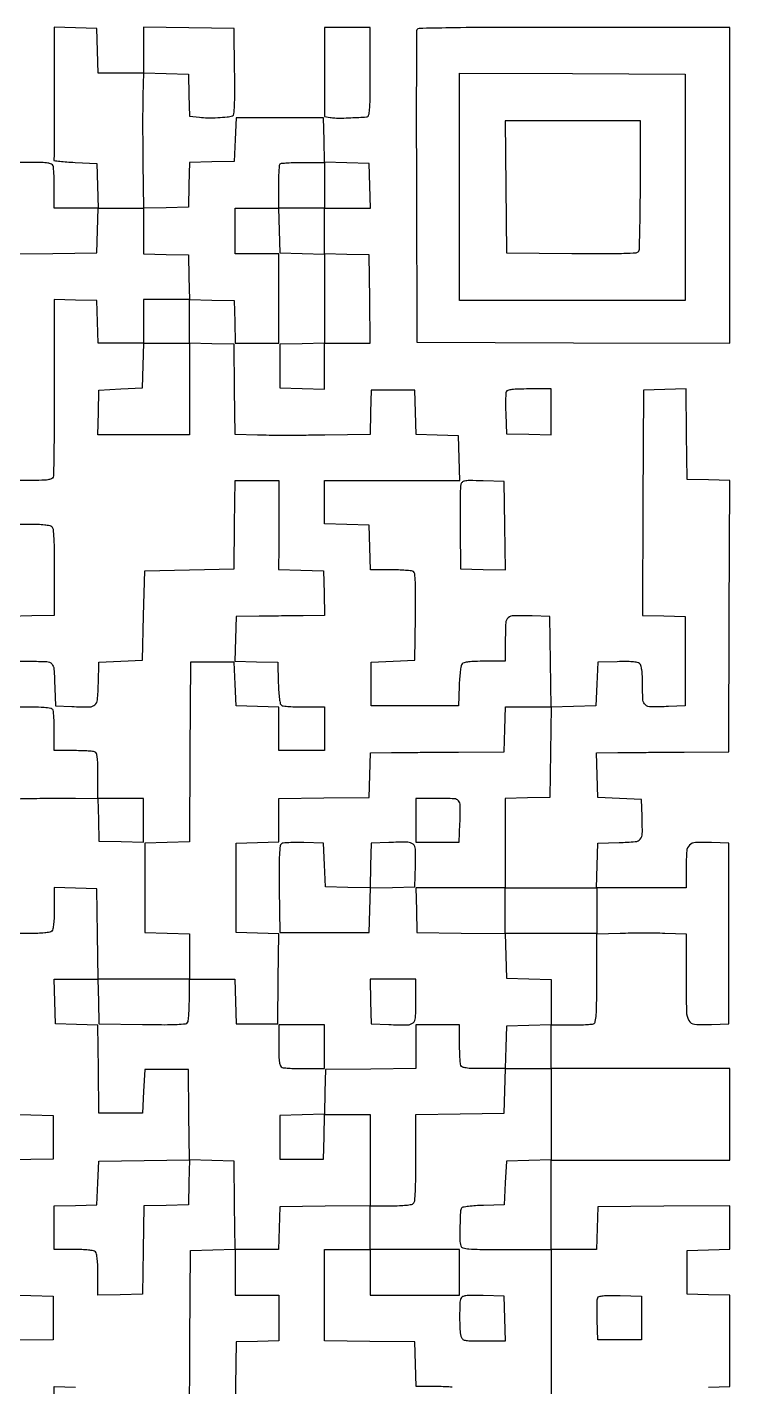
# Model space of a CAD drawing. Extents: x 179 to 1071, y 112 to 1107.
# Drawn here: x 733 to 1071, y 453 to 1107 of the extents above; entities that cross this region are included whole.
import ezdxf

# ---------------------------------------------------------------- set-up
doc = ezdxf.new("R2010")
doc.units = 0

msp = doc.modelspace()

# ---------------------------------------------------------------- linework, layer by layer
for points in [[(1060.75, 452.784983), (1071, 453.069966), (1071, 475), (1071, 496.930034), (1060.75, 497.215017), (1050.5, 497.5), (1050.5, 508), (1050.5, 518.5), (1060.75, 518.784983), (1071, 519.069966), (1071, 529.54903), (1071, 540.028094), (1039.25, 539.764047), (1007.5, 539.5), (1007.215017, 529.25), (1006.930034, 519), (995.965017, 519), (985, 519), (985, 540.5), (985, 562), (1028, 562), (1071, 562), (1071, 584), (1071, 606), (1028, 606), (985, 606), (985, 616.5), (985, 627), (994.418213, 627, 0.005951), (998.140776, 627.044305, 0.007831), (1001.534475, 627.178303, 0.005915), (1004.361889, 627.367894, 0.07203), (1005.418213, 627.606989, 0.258521), (1006.303556, 628.661473, 0.030129), (1006.724347, 631.825419, 0.015944), (1006.950407, 637.460692, 0.002052), (1007, 649.544605), (1007, 670.875232), (1018.25, 671.187616, -0.004056), (1023.301984, 671.286888, -0.002552), (1029.20625, 671.324862, -0.002561), (1035.015589, 671.302819, -0.004692), (1039.75, 671.216168), (1050, 670.932337), (1050, 650.001352, 0.004512), (1050.149268, 633.460947, 0.119427), (1051.260763, 629.210546, 0.256255), (1054.101324, 627.367397, 0.027276), (1062.259538, 627.209712), (1070.5, 627.5), (1070.5, 671), (1070.5, 714.5), (1062.259538, 714.790288, 0.017872), (1054.49937, 714.786195, 0.184841), (1051.608188, 713.557606, 0.185014), (1050.277655, 710.713153, 0.017911), (1050, 702.964816), (1050, 693), (1028.466168, 693), (1006.932337, 693), (1007.216168, 703.75), (1007.5, 714.5), (1017.7397, 714.784869, 0.013482), (1025.526579, 715.211819, 0.195806), (1027.939704, 716.432921, 0.179106), (1028.924926, 719.041159, 0.010944), (1028.796504, 727.503355), (1028.5, 735.5), (1018, 736), (1007.5, 736.5), (1007.216168, 747.25), (1006.932337, 758), (1017.216168, 758.073294, 0.000142), (1022.587834, 758.113108, 0.000042), (1030.794749, 758.176966, 0.000042), (1040.01437, 758.250267, 0.000046), (1049, 758.323294), (1070.5, 758.5), (1070.75723, 823.714937), (1071.014459, 888.929874), (1060.75723, 889.214937), (1050.5, 889.5), (1050.230401, 911.284767), (1049.960802, 933.069533), (1039.730401, 932.784767), (1029.5, 932.5), (1029.241404, 878.285078), (1028.982809, 824.070156), (1039.241404, 823.785078), (1049.5, 823.5), (1049.5, 802), (1049.5, 780.5), (1041.503355, 780.203496, -0.010302), (1033.027735, 780.063995, -0.171609), (1030.416421, 780.999636, -0.208477), (1029.229572, 783.30309, -0.016178), (1029, 790.396607, 0.007965), (1028.928446, 794.888058, 0.0251), (1028.681597, 797.889864, 0.036156), (1028.265468, 799.896087, 0.151461), (1027.600715, 800.916414, 0.132968), (1026.513859, 801.412685, 0.020746), (1024.150171, 801.703614, 0.018924), (1020.957683, 801.84141, 0.009044), (1016.850715, 801.788859), (1007.5, 801.5), (1007, 791), (1006.5, 780.5), (995.769596, 780.216367), (985.039192, 779.932734), (984.769596, 801.716367), (984.5, 823.5), (976, 823.795054, 0.009927), (967.034911, 823.928151, 0.179688), (964.397028, 822.933469, 0.203196), (963.211645, 820.50249, 0.01319), (963, 812.480948), (963, 802), (953.122445, 802, 0.00775), (948.534962, 801.92889, 0.021862), (945.338284, 801.689599, 0.027915), (943.144506, 801.30342, 0.163434), (942.162563, 800.695876, 0.131421), (941.722996, 799.740901, 0.010763), (941.312947, 797.000112, 0.013854), (940.980158, 793.65896, 0.010217), (940.790118, 789.945876), (940.5, 780.5), (919.5, 780.5), (898.5, 780.5), (898.5, 791), (898.5, 801.5), (909, 802), (919.5, 802.5), (919.77083, 823.428109, 0.002701), (919.849994, 833.928451, 0.012029), (919.714887, 840.091209, 0.012869), (919.427241, 844.095412, 0.230932), (918.77083, 845.162796, 0.115749), (917.853413, 845.482232, 0.007481), (915.019182, 845.73694, 0.010592), (911.598234, 845.920076, 0.007681), (907.783832, 845.984687), (898.067663, 846), (897.783832, 856.75), (897.5, 867.5), (886.75, 867.783832), (876, 868.067663), (876, 878.533832), (876, 889), (908.533832, 889), (941.067663, 889), (940.783832, 899.75), (940.5, 910.5), (930.283481, 910.784613), (920.066961, 911.069227), (919.783481, 921.784613), (919.5, 932.5), (909, 932.5), (898.5, 932.5), (898.216544, 921.78701), (897.933087, 911.074021), (876.216544, 910.78701, -0.001715), (867.115253, 910.697948, -0.001563), (857.727124, 910.667627, -0.001562), (849.335488, 910.692977, -0.00507), (843.769409, 910.783635), (833.038817, 911.06727), (832.769409, 932.783635), (832.5, 954.5), (821.75, 954.783832), (811, 955.067663), (811, 965.567663), (811, 976.067663), (821.75, 975.783832), (832.5, 975.5), (832.784983, 965.25), (833.069966, 955), (843.534983, 955), (854, 955), (854, 976.5), (854, 998), (843.5, 998), (833, 998), (833, 1009), (833, 1020), (843.466168, 1020), (853.932337, 1020), (854.216168, 1009.25), (854.5, 998.5), (865.25, 998.216168), (876, 997.932337), (876, 976.5), (876, 955.067663), (865.25, 954.783832), (854.5, 954.5), (854.5, 944), (854.5, 933.5), (865.25, 933.216168), (876, 932.932337), (876, 943.966168), (876, 955), (887.019888, 955), (898.039775, 955), (897.769888, 976.25), (897.5, 997.5), (886.75, 997.783832), (876, 998.067663), (876, 1009.033832), (876, 1020), (887.033832, 1020), (898.067663, 1020), (897.783832, 1030.75), (897.5, 1041.5), (886.783492, 1041.783492), (876.066984, 1042.066984), (875.783492, 1052.783492), (875.5, 1063.5), (854.5, 1063.493916), (833.5, 1063.487833), (833, 1052.993916), (832.5, 1042.5), (821.783492, 1042.216508), (811.066984, 1041.933016), (810.783492, 1031.216508), (810.5, 1020.5), (799.787362, 1020.216547), (789.074723, 1019.933095), (788.787362, 1041.716547, -0.001713), (788.698204, 1050.847332, -0.00156), (788.667888, 1060.26876, -0.00156), (788.69334, 1068.692178, -0.005051), (788.784171, 1074.283485), (789.068343, 1085.06697), (799.784171, 1084.783485), (810.5, 1084.5), (810.783489, 1074.385325), (811.066978, 1064.270649), (815.783489, 1063.730676, 0.026138), (819.756078, 1063.485157, 0.014191), (824.648724, 1063.57774, 0.012654), (829.254042, 1063.91271, 0.063402), (831.77036, 1064.487436, 0.287625), (832.434052, 1065.343504, 0.013077), (832.717666, 1069.211013, 0.012389), (832.851791, 1075.232179, 0.002627), (832.77036, 1085.726428), (832.5, 1106.5), (810.75, 1106.769502), (789, 1107.039005), (789, 1096.019502), (789, 1085), (778.033832, 1085), (767.067663, 1085), (766.783832, 1095.75), (766.5, 1106.5), (756.25, 1106.784983), (746, 1107.069966), (746, 1075.534983, -0.000742), (745.981983, 1063.391499, -0.001194), (745.926563, 1053.043089, -0.000182), (745.852142, 1043.863001, -0.078481), (745.75, 1043.25, 0.467395), (745.944235, 1042.935105, 0.005574), (748.657812, 1042.573438, 0.011648), (751.991074, 1042.245539, 0.006794), (756, 1042), (766.5, 1041.5), (766.783832, 1030.75), (767.067663, 1020), (756.533832, 1020), (746, 1020), (746, 1029.418213, 0.005951), (745.955695, 1033.140776, 0.007831), (745.821697, 1036.534475, 0.005915), (745.632106, 1039.361889, 0.07203), (745.393011, 1040.418213, 0.205218), (744.601595, 1041.23239, 0.063068), (742.913621, 1041.69735, 0.030363), (739.960143, 1041.940414, 0.005351), (734.393011, 1042), (724, 1042)], [(724, 997.960225), (745.25, 998.230112), (766.5, 998.5), (766.783832, 1009.25), (767.067663, 1020), (778.033832, 1020), (789, 1020), (789, 1009.033832), (789, 998.067663), (799.75, 997.783832), (810.5, 997.5), (810.783832, 986.75), (811.067663, 976), (800.033832, 976), (789, 976), (789, 965.5), (789, 955), (800, 955), (811, 955), (811, 933), (811, 911), (788.966168, 911), (766.932337, 911), (767.216168, 921.75), (767.5, 932.5), (778, 933), (788.5, 933.5), (788.783832, 944.25), (789.067663, 955), (778.068815, 955), (767.069966, 955), (766.784983, 965.25), (766.5, 975.5), (756.25, 975.784983), (746, 976.069966), (746, 934.116771, -0.001353), (745.956185, 917.921126, -0.002133), (745.821697, 904.022676, -0.000508), (745.6397, 891.8563, -0.087833), (745.393011, 890.581787, -0.205218), (744.601595, 889.76761, -0.063068), (742.913621, 889.30265, -0.030363), (739.960143, 889.059586, -0.005351), (734.393011, 889), (724, 889)], [(723.932337, 802), (734.447116, 802, -0.011499), (742.465557, 801.81557, -0.199502), (744.783315, 800.724908, -0.170595), (745.829399, 798.245155, -0.007942), (746.24922, 789), (746.5, 780.5), (754.496645, 780.203496, 0.010944), (762.958841, 780.075074, 0.179106), (765.567079, 781.060296, 0.195806), (766.788181, 783.473421, 0.013482), (767.215131, 791.2603), (767.5, 801.5), (778, 802), (788.5, 802.5), (789, 824), (789.5, 845.5), (811, 846), (832.5, 846.5), (832.769888, 867.75), (833.039775, 889), (843.519888, 889), (854, 889), (854.085939, 878.25, -0.001811), (854.107325, 873.358659, -0.001065), (854.099253, 867.510163, -0.001065), (854.066278, 861.664958, -0.00182), (854.010583, 856.784596), (853.849288, 846.069192), (864.674644, 845.784596), (875.5, 845.5), (875.783832, 834.75), (876.067663, 824), (865.783832, 823.902492, 0.000364), (861.053323, 823.854198, 0.000202), (855.289626, 823.788832, 0.000202), (849.457936, 823.717977, 0.000327), (844.5, 823.652492), (833.5, 823.5), (833.216527, 812.785353), (832.933054, 802.070705), (843.216527, 801.785353), (853.5, 801.5), (853.788805, 791.535034, 0.00836), (853.987032, 787.199826, 0.019108), (854.315749, 783.944063, 0.01918), (854.737468, 781.589, 0.199883), (855.288805, 780.800347, 0.117226), (856.172107, 780.495095, 0.006962), (859.008274, 780.252233, 0.010173), (862.426877, 780.077211, 0.007309), (866.25, 780.015313), (876, 780), (876, 769.5), (876, 759), (865, 759), (854, 759), (854, 769.465017), (854, 779.930034), (843.75, 780.215017), (833.5, 780.5), (833, 791), (832.5, 801.5), (822, 801.5), (811.5, 801.5), (811.239403, 758.283724), (810.978805, 715.067448), (800.239403, 714.783724), (789.5, 714.5), (789.5, 693), (789.5, 671.5), (800.25, 671.216168), (811, 670.932337), (811, 659.966168), (811, 649), (821.966168, 649), (832.932337, 649), (833.216168, 638.25), (833.5, 627.5), (843.5, 627.5), (853.5, 627.5), (853.769404, 649.214803), (854.038809, 670.929605), (843.769404, 671.214803), (833.5, 671.5), (833.5, 693), (833.5, 714.5), (843.75, 714.784983), (854, 715.069966), (854, 725.515481), (854, 735.960995), (875.75, 736.230498), (897.5, 736.5), (897.783832, 747.25), (898.067663, 758), (908.283832, 758.075358, 0.000074), (913.654568, 758.115775, 0.000021), (921.961501, 758.179881, 0.000022), (931.327907, 758.252969, 0.000023), (940.5, 758.325358), (962.5, 758.5), (962.783832, 769.25), (963.067663, 780), (974.053334, 780), (985.039005, 780), (984.769502, 758.25), (984.5, 736.5), (973.75, 736.216168), (963, 735.932337), (963, 714.466168), (963, 693), (985, 693), (1007, 693), (1007, 682), (1007, 671), (984.966168, 671), (962.932337, 671), (963.216168, 660.25), (963.5, 649.5), (974.25, 649.216168), (985, 648.932337), (985, 638), (985, 627.067663), (974.25, 626.783832), (963.5, 626.5), (963.215017, 616.25), (962.930034, 606), (973.965017, 606), (985, 606), (985, 584.033832), (985, 562.067663), (974.25, 561.783832), (963.5, 561.5), (963, 551), (962.5, 540.5), (952.535034, 540.211195, 0.009511), (948.670117, 540.025556, 0.014281), (945.309486, 539.703374, 0.009082), (942.562304, 539.309784, 0.217526), (941.93078, 538.887999, 0.129433), (941.388051, 537.109211, 0.00508), (941.191523, 530.226224, 0.007264), (941.165665, 523.524343, 0.071956), (941.597272, 520.75, 0.259581), (942.636759, 519.752384, 0.044382), (945.438382, 519.276683, 0.018084), (950.763923, 519.045825, 0.00179), (963.567388, 519), (985, 519), (985, 475.205172), (985, 431.410344)], [(724, 868), (733.8, 868, -0.008695), (738.071747, 867.925705, -0.018472), (741.369558, 867.688776, -0.019349), (743.799696, 867.328068, -0.150969), (744.8, 866.8, -0.175114), (745.391809, 865.538621, -0.00935), (745.721107, 861.052608, -0.010469), (745.937913, 854.609845, -0.003175), (746, 844.833832), (746, 824.067663), (735.25, 823.783832), (724.5, 823.5)], [(724.847032, 735.809904, -0.000478), (735.012754, 735.994915, -0.003218), (745.579245, 736.109103, -0.003156), (756.215017, 736.088447), (766.930034, 736), (767.215017, 725.75), (767.5, 715.5), (778.25, 715.216168), (789, 714.932337), (789, 725.466168), (789, 736), (778, 736), (767, 736), (767, 746.893011, 0.005003), (766.941329, 752.756842, 0.029178), (766.699767, 755.833669, 0.06089), (766.236951, 757.585285, 0.209079), (765.418213, 758.393011, 0.070946), (764.373807, 758.631778, 0.006338), (761.68135, 758.821697, 0.008159), (758.449196, 758.955669, 0.006277), (754.918213, 759), (746, 759), (746, 767.918213, 0.006277), (745.955669, 771.449196, 0.008159), (745.821697, 774.68135, 0.006338), (745.631778, 777.373807, 0.070946), (745.393011, 778.418213, 0.258697), (744.337463, 779.303854, 0.030015), (741.164693, 779.724422, 0.015901), (735.514173, 779.950434, 0.002045), (723.393011, 780)], [(810.979283, 431.415927), (811.239641, 474.957964), (811.5, 518.5), (822.269789, 518.784032), (833.039577, 519.068065), (832.769789, 540.284032), (832.5, 561.5), (821.784171, 561.783485), (811.068343, 562.06697), (810.784171, 551.283485), (810.5, 540.5), (799.76979, 540.216369), (789.03958, 539.932738), (788.76979, 518.716369), (788.5, 497.5), (777.75, 497.216168), (767, 496.932337), (767, 506.766168, 0.008652), (766.925781, 511.054729, 0.018432), (766.688986, 514.362299, 0.019308), (766.328414, 516.798441, 0.151095), (765.8, 517.8, 0.149044), (764.818776, 518.322729, 0.019949), (762.477016, 518.685484, 0.019071), (759.323492, 518.924518, 0.009379), (755.3, 519), (746, 519), (746, 529.465017), (746, 539.930034), (756.25, 540.215017), (766.5, 540.5), (767, 551), (767.5, 561.5), (789.269448, 561.769557), (811.038896, 562.039113), (810.769448, 583.769557), (810.5, 605.5), (800, 605.5), (789.5, 605.5), (789, 595), (788.5, 584.5), (778, 584.5), (767.5, 584.5), (767.230213, 605.715235), (766.960427, 626.930471), (756.730213, 627.215235), (746.5, 627.5), (746.216168, 638.25), (745.932337, 649), (756.485671, 649), (767.039005, 649), (766.769502, 670.75), (766.5, 692.5), (756.25, 692.784983), (746, 693.069966), (746, 683.234983, -0.008651), (745.925784, 678.94585, -0.018431), (745.688993, 675.637948, -0.019307), (745.328426, 673.201601, -0.151099), (744.8, 672.2, -0.150969), (743.799696, 671.671932, -0.019349), (741.369558, 671.311224, -0.018472), (738.071747, 671.074295, -0.008695), (733.8, 671), (724, 671)], [(937.441145, 452.704426, 0.017883), (934.192825, 452.92951, 0.008355), (929.974815, 453), (920.067663, 453), (919.783832, 463.75), (919.5, 474.5), (897.75, 474.769502), (876, 475.039005), (876, 497.019502), (876, 519), (887, 519), (898, 519), (898, 529.519502), (898, 540.039005), (876.25, 539.769502), (854.5, 539.5), (854.215017, 529.25), (853.930034, 519), (843.465017, 519), (833, 519), (833, 508), (833, 497), (843.5, 497), (854, 497), (854, 486.034983), (854, 475.069966), (843.75, 474.784983), (833.5, 474.5), (833.230112, 453.25), (832.960225, 432)]]:
    msp.add_lwpolyline(points, format="xyb")
for points in [[(876, 1085.579455), (876, 1064.158911), (878.75, 1063.632373, 0.038072), (880.917975, 1063.386187, 0.013059), (884.080322, 1063.351877, 0.008361), (888.739368, 1063.50096, 0.002156), (896.25, 1063.899556, 0.318369), (897.249305, 1064.697425, 0.049975), (897.728483, 1067.320194, 0.018528), (897.956287, 1072.519324, 0.001684), (898, 1085.5), (898, 1107), (887, 1107), (876, 1107)], [(920.460009, 1105.75, 0.090591), (920.266358, 1104.709509, 0.000109), (920.198937, 1082.982812, 0.000984), (920.176611, 1058.652573, 0.000605), (920.241394, 1030), (920.5, 955.5), (995.75, 955.243674), (1071, 954.987348), (1071, 1030.993674), (1071, 1107), (995.968615, 1107, 0.000668), (957.448289, 1106.948566, 0.003471), (936.19131, 1106.744245, 0.001205), (921.475143, 1106.465155, 0.305157)], [(1049.5, 1030), (1049.5, 975.5), (995.211905, 975.5), (940.92381, 975.5), (940.942857, 1025.75, -0.000032), (940.951538, 1045.331386, -0.000047), (940.961905, 1062.563467, -0.000022), (940.972765, 1077.239555, -0.00086), (940.980952, 1080.508612), (941, 1085.017225), (995.25, 1084.758612), (1049.5, 1084.5)], [(963.235953, 1030.25), (963.5, 998.5), (994.93202, 998.235498, 0.001697), (1010.901959, 998.155315, 0.00816), (1019.995146, 998.288929, 0.006635), (1026.009704, 998.555446, 0.241447), (1027.166708, 999.235498, 0.134731), (1027.492293, 1000.296498, 0.001088), (1027.738089, 1009.161365, 0.003824), (1027.920853, 1019.372002, 0.002438), (1027.984687, 1031.25), (1028, 1062), (995.485953, 1062), (962.971906, 1062)], [(876, 1031), (876, 1020), (865, 1020), (854, 1020), (854, 1030.333333, -0.006022), (854.048276, 1034.341612, -0.009111), (854.195833, 1037.827083, -0.004516), (854.399803, 1040.754503, -0.178563), (854.666667, 1041.333333, -0.178563), (855.245497, 1041.600197, -0.004516), (858.172917, 1041.804167, -0.009111), (861.658388, 1041.951724, -0.006022), (865.666667, 1042), (876, 1042)], [(963.428774, 931.674983, 0.081654), (963.239658, 930.758353, 0.005045), (963.154817, 927.970602, 0.007376), (963.136178, 924.631743, 0.005394), (963.210159, 920.924983), (963.5, 911.5), (974.25, 911.216168), (985, 910.932337), (985, 921.966168), (985, 933), (974.468615, 933, 0.00619), (969.342601, 932.936534, 0.023677), (966.157558, 932.706476, 0.034741), (964.150647, 932.322788, 0.241018)], [(941.560251, 886.784677, 0.048013), (941.371185, 885.183272, 0.002129), (941.274366, 879.589874, 0.003577), (941.235196, 872.944989, 0.002547), (941.282496, 865.5), (941.5, 846.5), (952.269987, 846.215966), (963.039973, 845.931931), (962.769987, 867.215966), (962.5, 888.5), (952.277755, 888.784677, 0.003497), (945.709629, 888.921621, 0.049626), (943.371751, 888.721672, 0.165503), (942.217199, 888.072038, 0.129917)], [(920, 725.5), (920, 715), (930.429031, 715), (940.858062, 715), (941.179031, 723.887443, 0.007724), (941.35901, 732.601057, 0.18486), (940.511801, 734.849218, 0.204263), (938.406753, 735.844956, 0.009714), (930.426676, 736), (920, 736)], [(855.252303, 714.196351, 0.229178), (854.613078, 713.138485, 0.011759), (854.327669, 709.035755, 0.011672), (854.187082, 702.81438, 0.002769), (854.252303, 692.442406), (854.5, 671.5), (876, 671.5), (897.5, 671.5), (897.783492, 682.216508), (898.066984, 692.933016), (908.783492, 693.216508), (919.5, 693.5), (919.784677, 703.722245, 0.013848), (919.785832, 711.5543, 0.210395), (918.650621, 713.951391, 0.179386), (916.028591, 714.934656, 0.009619), (907, 714.795054), (898.5, 714.5), (898.215829, 703.716515), (897.931657, 692.93303), (887.215829, 693.216515), (876.5, 693.5), (876, 704), (875.5, 714.5), (866, 714.753945, 0.008246), (862.270076, 714.792117, 0.011395), (858.924114, 714.694904, 0.008134), (856.154828, 714.506017, 0.123702)], [(767.216168, 638.25), (767.5, 627.5), (788.428109, 627.22917, 0.002701), (798.928451, 627.150006, 0.012029), (805.091209, 627.285113, 0.012869), (809.095412, 627.572759, 0.230932), (810.162796, 628.22917, 0.115844), (810.482259, 629.147219, 0.007444), (810.73694, 631.990756, 0.010563), (810.920078, 635.422631, 0.007655), (810.984687, 639.25), (811, 649), (788.966168, 649), (766.932337, 649)], [(898.216168, 638.25), (898.5, 627.5), (907, 627.204946, 0.009927), (915.965089, 627.071849, 0.179688), (918.602972, 628.066531, 0.203196), (919.788355, 630.49751, 0.01319), (920, 638.519052), (920, 649), (908.966168, 649), (897.932337, 649)], [(854, 617.106989, 0.005748), (854.060597, 611.836306, 0.031643), (854.305311, 609.006334, 0.0653), (854.772413, 607.381554, 0.201158), (855.581787, 606.606989, 0.07203), (856.638111, 606.367894, 0.005915), (859.465525, 606.178303, 0.007831), (862.859224, 606.044305, 0.005951), (866.581787, 606), (876, 606), (876, 616.5), (876, 627), (865, 627), (854, 627)], [(920, 616.519502), (920, 606.039005), (898.25, 605.769502), (876.5, 605.5), (876.216508, 594.783492), (875.933016, 584.066984), (865.216508, 583.783492), (854.5, 583.5), (854.5, 573), (854.5, 562.5), (865, 562.5), (875.5, 562.5), (875.783832, 573.25), (876.067663, 584), (887.033832, 584), (898, 584), (898, 562), (898, 540), (907.8, 540, 0.008695), (912.071747, 540.074295, 0.018472), (915.369558, 540.311224, 0.019349), (917.799696, 540.671932, 0.150969), (918.8, 541.2, 0.175131), (919.391857, 542.461593, 0.009342), (919.721126, 546.950316, 0.010463), (919.937921, 553.397065, 0.003173), (920, 563.180112), (920, 583.960225), (941.25, 584.230112), (962.5, 584.5), (962.783832, 595.25), (963.067663, 606), (952.640821, 606, -0.005326), (947.053621, 606.059521, -0.03028), (944.091792, 606.302479, -0.062919), (942.399526, 606.767294, -0.205485), (941.606989, 607.581787, -0.070946), (941.368222, 608.626193, -0.006338), (941.178303, 611.31865, -0.008159), (941.044331, 614.550804, -0.006277), (941, 618.081787), (941, 627), (930.5, 627), (920, 627)], [(941.619905, 495.451872, 0.084261), (941.123807, 492.982775, 0.007682), (941.030688, 486.688853, 0.009212), (941.149395, 480.439898, 0.056164), (941.630286, 477.25, 0.133842), (942.367068, 475.986552, 0.144838), (943.622381, 475.318468, 0.046615), (946.098572, 475.049393, 0.003769), (952.650463, 475), (963.067663, 475), (962.783832, 485.75), (962.5, 496.5), (952.369905, 496.783659, 0.005077), (946.789027, 496.883234, 0.032748), (943.976461, 496.720524, 0.074653), (942.405548, 496.281886, 0.198307)], [(1028.5, 486), (1028.5, 475.5), (1018, 475.5), (1007.5, 475.5), (1007.210159, 484.924983, -0.005535), (1007.137174, 488.634259, -0.007531), (1007.158783, 491.980936, -0.005233), (1007.248144, 494.773814, -0.081166), (1007.442274, 495.710164, -0.236652), (1008.172333, 496.376284, -0.043922), (1010.012272, 496.724596, -0.025951), (1013.049899, 496.868732, -0.005823), (1018.232115, 496.785181), (1028.5, 496.5)]]:
    msp.add_lwpolyline(points, format="xyb", close=True)
for points in [[(920.216168, 682.25), (920.5, 671.5), (941.75, 671.251285), (963, 671.002571), (963, 682.001285), (963, 693), (941.466168, 693), (919.932337, 693)], [(898, 508), (898, 497), (919.5, 497), (941, 497), (941, 508), (941, 519), (919.5, 519), (898, 519)]]:
    msp.add_lwpolyline(points, close=True)
for points in [[(724.066984, 584.066984), (734.783492, 583.783492), (745.5, 583.5), (745.5, 573), (745.5, 562.5), (734.75, 562.216168), (724, 561.932337)], [(724, 497.067663), (734.75, 496.783832), (745.5, 496.5), (745.5, 486), (745.5, 475.5), (712.716307, 475.236293)], [(746, 443.010232), (746, 453.069966), (756.25, 452.784983)]]:
    msp.add_lwpolyline(points)

doc.saveas('drawing.dxf')
